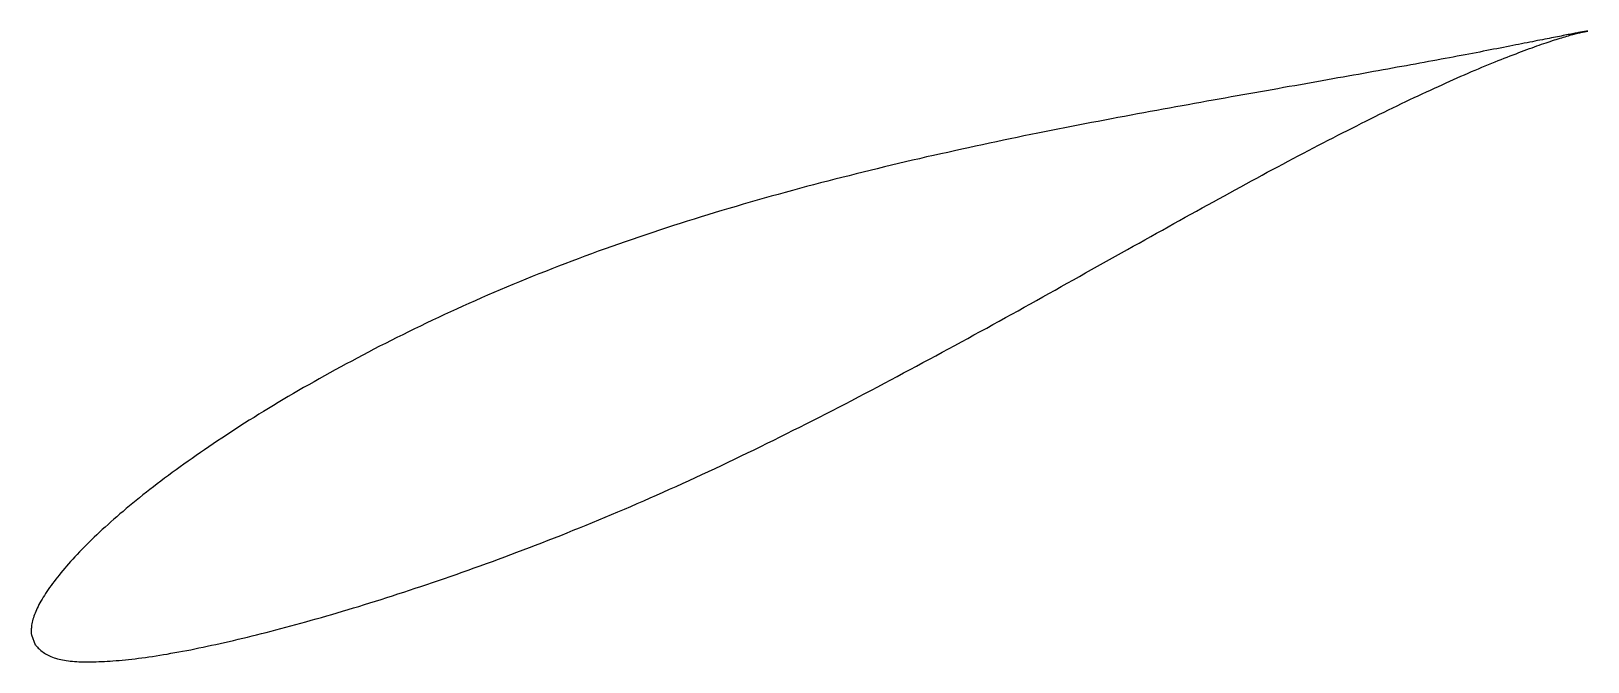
# Model space of a CAD drawing. Header units: metres. Extents: x -45 to 92, y -19 to 36.
import ezdxf

# ---------------------------------------------------------------- set-up
doc = ezdxf.new("R2010")
doc.units = ezdxf.units.M

msp = doc.modelspace()

# ---------------------------------------------------------------- linework, layer by layer
msp.add_lwpolyline([(91.6, 36.22), (91.59, 36.22), (91.58, 36.22), (91.57, 36.22), (91.55, 36.22), (91.52, 36.21), (91.49, 36.21), (91.46, 36.2), (91.41, 36.2), (91.37, 36.19), (91.31, 36.18), (91.25, 36.17), (91.19, 36.16), (91.12, 36.15), (91.04, 36.13), (90.96, 36.12), (90.87, 36.1), (90.78, 36.09), (90.68, 36.07), (90.58, 36.05), (90.47, 36.03), (90.36, 36.01), (90.24, 35.98), (90.11, 35.96), (89.98, 35.93), (89.85, 35.91), (89.71, 35.88), (89.56, 35.85), (89.41, 35.82), (89.25, 35.79), (89.09, 35.76), (88.92, 35.72), (88.74, 35.69), (88.57, 35.65), (88.38, 35.62), (88.19, 35.58), (88, 35.54), (87.8, 35.5), (87.59, 35.46), (87.38, 35.42), (87.16, 35.38), (86.94, 35.33), (86.72, 35.29), (86.48, 35.24), (86.25, 35.19), (86, 35.15), (85.76, 35.1), (85.5, 35.05), (85.25, 35), (84.98, 34.94), (84.72, 34.89), (84.44, 34.84), (84.17, 34.78), (83.88, 34.73), (83.59, 34.67), (83.3, 34.62), (83, 34.56), (82.7, 34.5), (82.39, 34.44), (82.08, 34.38), (81.76, 34.32), (81.44, 34.26), (81.11, 34.19), (80.78, 34.13), (80.44, 34.07), (80.09, 34), (79.75, 33.94), (79.4, 33.87), (79.04, 33.8), (78.68, 33.74), (78.31, 33.67), (77.94, 33.6), (77.56, 33.53), (77.18, 33.46), (76.8, 33.39), (76.41, 33.32), (76.02, 33.25), (75.62, 33.17), (75.22, 33.1), (74.81, 33.03), (74.4, 32.95), (73.98, 32.87), (73.56, 32.8), (73.14, 32.72), (72.71, 32.65), (72.27, 32.57), (71.84, 32.49), (71.4, 32.41), (70.95, 32.33), (70.5, 32.25), (70.05, 32.17), (69.59, 32.09), (69.13, 32.01), (68.66, 31.92), (68.19, 31.84), (67.72, 31.75), (67.24, 31.67), (66.76, 31.58), (66.28, 31.5), (65.79, 31.41), (65.3, 31.33), (64.8, 31.24), (64.3, 31.15), (63.8, 31.06), (63.29, 30.97), (62.78, 30.88), (62.27, 30.79), (61.75, 30.7), (61.23, 30.61), (60.71, 30.51), (60.18, 30.42), (59.65, 30.32), (59.12, 30.23), (58.59, 30.13), (58.05, 30.04), (57.51, 29.94), (56.96, 29.84), (56.41, 29.74), (55.86, 29.64), (55.31, 29.54), (54.75, 29.44), (54.2, 29.34), (53.64, 29.24), (53.07, 29.13), (52.51, 29.03), (51.94, 28.92), (51.37, 28.82), (50.79, 28.71), (50.22, 28.6), (49.64, 28.49), (49.06, 28.38), (48.48, 28.27), (47.89, 28.16), (47.3, 28.04), (46.72, 27.93), (46.13, 27.81), (45.53, 27.7), (44.94, 27.58), (44.34, 27.46), (43.75, 27.34), (43.15, 27.22), (42.54, 27.1), (41.94, 26.98), (41.34, 26.85), (40.73, 26.73), (40.13, 26.6), (39.52, 26.47), (38.91, 26.34), (38.3, 26.21), (37.68, 26.08), (37.07, 25.95), (36.46, 25.82), (35.84, 25.68), (35.23, 25.54), (34.61, 25.41), (33.99, 25.27), (33.37, 25.13), (32.75, 24.98), (32.13, 24.84), (31.51, 24.7), (30.89, 24.55), (30.27, 24.4), (29.65, 24.25), (29.03, 24.1), (28.41, 23.95), (27.78, 23.8), (27.16, 23.64), (26.54, 23.48), (25.91, 23.33), (25.29, 23.17), (24.67, 23.01), (24.04, 22.85), (23.42, 22.68), (22.8, 22.52), (22.17, 22.35), (21.55, 22.18), (20.93, 22.01), (20.31, 21.84), (19.69, 21.67), (19.07, 21.49), (18.45, 21.32), (17.83, 21.14), (17.21, 20.96), (16.59, 20.78), (15.97, 20.6), (15.35, 20.41), (14.74, 20.23), (14.12, 20.04), (13.51, 19.85), (12.9, 19.66), (12.29, 19.47), (11.68, 19.28), (11.07, 19.08), (10.46, 18.88), (9.85, 18.68), (9.25, 18.48), (8.64, 18.28), (8.04, 18.08), (7.44, 17.87), (6.84, 17.67), (6.25, 17.46), (5.65, 17.25), (5.06, 17.04), (4.46, 16.82), (3.87, 16.61), (3.29, 16.39), (2.7, 16.17), (2.12, 15.95), (1.53, 15.73), (0.95, 15.51), (0.37, 15.28), (-0.2, 15.05), (-0.78, 14.83), (-1.35, 14.6), (-1.92, 14.37), (-2.48, 14.13), (-3.05, 13.9), (-3.61, 13.66), (-4.17, 13.43), (-4.73, 13.19), (-5.28, 12.95), (-5.83, 12.71), (-6.38, 12.46), (-6.93, 12.22), (-7.47, 11.98), (-8.01, 11.73), (-8.55, 11.48), (-9.09, 11.24), (-9.62, 10.99), (-10.15, 10.74), (-10.68, 10.48), (-11.2, 10.23), (-11.72, 9.98), (-12.24, 9.73), (-12.76, 9.47), (-13.27, 9.22), (-13.78, 8.96), (-14.28, 8.7), (-14.79, 8.45), (-15.29, 8.19), (-15.78, 7.93), (-16.28, 7.67), (-16.77, 7.41), (-17.25, 7.15), (-17.74, 6.9), (-18.22, 6.64), (-18.7, 6.38), (-19.17, 6.11), (-19.64, 5.85), (-20.11, 5.59), (-20.57, 5.33), (-21.03, 5.07), (-21.49, 4.81), (-21.94, 4.55), (-22.39, 4.29), (-22.84, 4.02), (-23.28, 3.76), (-23.72, 3.5), (-24.15, 3.24), (-24.58, 2.98), (-25.01, 2.72), (-25.43, 2.46), (-25.85, 2.19), (-26.27, 1.93), (-26.68, 1.67), (-27.09, 1.41), (-27.49, 1.15), (-27.89, 0.89), (-28.28, 0.63), (-28.68, 0.37), (-29.06, 0.12), (-29.45, -0.14), (-29.83, -0.4), (-30.2, -0.66), (-30.57, -0.91), (-30.94, -1.17), (-31.3, -1.42), (-31.66, -1.68), (-32.02, -1.93), (-32.37, -2.18), (-32.71, -2.43), (-33.06, -2.68), (-33.39, -2.93), (-33.73, -3.18), (-34.06, -3.43), (-34.38, -3.68), (-34.7, -3.92), (-35.02, -4.17), (-35.33, -4.41), (-35.64, -4.65), (-35.94, -4.9), (-36.24, -5.14), (-36.53, -5.38), (-36.82, -5.61), (-37.1, -5.85), (-37.38, -6.09), (-37.66, -6.32), (-37.93, -6.56), (-38.2, -6.79), (-38.46, -7.02), (-38.71, -7.25), (-38.97, -7.48), (-39.21, -7.7), (-39.46, -7.93), (-39.69, -8.15), (-39.93, -8.37), (-40.16, -8.59), (-40.38, -8.81), (-40.6, -9.03), (-40.81, -9.25), (-41.02, -9.46), (-41.23, -9.67), (-41.43, -9.89), (-41.62, -10.1), (-41.81, -10.3), (-42, -10.51), (-42.18, -10.71), (-42.35, -10.91), (-42.52, -11.11), (-42.69, -11.31), (-42.85, -11.51), (-43.01, -11.7), (-43.16, -11.89), (-43.31, -12.08), (-43.45, -12.26), (-43.59, -12.45), (-43.72, -12.63), (-43.85, -12.81), (-43.97, -12.98), (-44.09, -13.16), (-44.21, -13.33), (-44.31, -13.5), (-44.42, -13.66), (-44.52, -13.83), (-44.61, -13.99), (-44.7, -14.15), (-44.79, -14.3), (-44.87, -14.46), (-44.94, -14.61), (-45.01, -14.76), (-45.07, -14.91), (-45.13, -15.05), (-45.19, -15.19), (-45.24, -15.33), (-45.28, -15.47), (-45.32, -15.6), (-45.36, -15.73), (-45.39, -15.86), (-45.41, -15.99), (-45.44, -16.11), (-45.45, -16.23), (-45.46, -16.34), (-45.47, -16.45), (-45.48, -16.55), (-45.48, -16.65), (-45.48, -16.74), (-45.47, -16.81), (-45.47, -16.88), (-45.46, -16.93), (-45.46, -16.97), (-45.11, -17.84), (-45.11, -17.85), (-45.09, -17.86), (-45.07, -17.89), (-45.03, -17.93), (-44.98, -17.99), (-44.92, -18.06), (-44.85, -18.14), (-44.78, -18.21), (-44.69, -18.29), (-44.61, -18.36), (-44.51, -18.44), (-44.42, -18.51), (-44.31, -18.58), (-44.21, -18.65), (-44.09, -18.71), (-43.98, -18.77), (-43.85, -18.83), (-43.73, -18.89), (-43.6, -18.94), (-43.46, -18.99), (-43.32, -19.03), (-43.17, -19.07), (-43.02, -19.11), (-42.87, -19.15), (-42.71, -19.18), (-42.55, -19.21), (-42.38, -19.24), (-42.2, -19.26), (-42.03, -19.28), (-41.84, -19.3), (-41.66, -19.32), (-41.46, -19.33), (-41.27, -19.34), (-41.07, -19.35), (-40.86, -19.35), (-40.65, -19.35), (-40.43, -19.35), (-40.21, -19.35), (-39.98, -19.35), (-39.75, -19.34), (-39.52, -19.33), (-39.28, -19.32), (-39.03, -19.31), (-38.78, -19.3), (-38.53, -19.28), (-38.27, -19.26), (-38, -19.24), (-37.74, -19.22), (-37.46, -19.19), (-37.18, -19.17), (-36.9, -19.14), (-36.61, -19.11), (-36.32, -19.07), (-36.03, -19.04), (-35.73, -19), (-35.42, -18.96), (-35.11, -18.91), (-34.8, -18.87), (-34.48, -18.82), (-34.16, -18.77), (-33.83, -18.71), (-33.5, -18.66), (-33.17, -18.6), (-32.83, -18.54), (-32.48, -18.48), (-32.14, -18.41), (-31.78, -18.34), (-31.43, -18.28), (-31.07, -18.2), (-30.71, -18.13), (-30.34, -18.05), (-29.97, -17.97), (-29.59, -17.89), (-29.21, -17.81), (-28.83, -17.73), (-28.44, -17.64), (-28.05, -17.55), (-27.65, -17.46), (-27.25, -17.36), (-26.85, -17.27), (-26.44, -17.17), (-26.03, -17.07), (-25.62, -16.97), (-25.2, -16.86), (-24.78, -16.75), (-24.35, -16.65), (-23.92, -16.53), (-23.49, -16.42), (-23.06, -16.3), (-22.62, -16.19), (-22.17, -16.07), (-21.73, -15.94), (-21.28, -15.82), (-20.83, -15.69), (-20.37, -15.56), (-19.91, -15.43), (-19.45, -15.3), (-18.99, -15.17), (-18.52, -15.03), (-18.05, -14.89), (-17.57, -14.75), (-17.09, -14.6), (-16.61, -14.46), (-16.13, -14.31), (-15.65, -14.16), (-15.16, -14), (-14.67, -13.85), (-14.17, -13.69), (-13.67, -13.53), (-13.18, -13.37), (-12.67, -13.21), (-12.17, -13.04), (-11.66, -12.87), (-11.15, -12.7), (-10.64, -12.53), (-10.13, -12.36), (-9.61, -12.18), (-9.09, -12), (-8.57, -11.82), (-8.05, -11.64), (-7.52, -11.45), (-6.99, -11.27), (-6.46, -11.08), (-5.93, -10.89), (-5.39, -10.69), (-4.86, -10.5), (-4.32, -10.3), (-3.78, -10.1), (-3.24, -9.9), (-2.7, -9.7), (-2.15, -9.49), (-1.6, -9.28), (-1.06, -9.07), (-0.51, -8.86), (0.04, -8.64), (0.6, -8.43), (1.15, -8.21), (1.71, -7.99), (2.26, -7.76), (2.82, -7.54), (3.38, -7.31), (3.94, -7.08), (4.5, -6.85), (5.06, -6.61), (5.63, -6.38), (6.19, -6.14), (6.76, -5.9), (7.32, -5.65), (7.89, -5.41), (8.46, -5.16), (9.03, -4.91), (9.6, -4.66), (10.16, -4.41), (10.74, -4.15), (11.31, -3.89), (11.88, -3.63), (12.45, -3.37), (13.02, -3.11), (13.59, -2.84), (14.17, -2.58), (14.74, -2.31), (15.31, -2.04), (15.89, -1.76), (16.46, -1.49), (17.04, -1.21), (17.61, -0.93), (18.19, -0.66), (18.76, -0.37), (19.34, -0.09), (19.91, 0.19), (20.49, 0.48), (21.06, 0.76), (21.63, 1.05), (22.21, 1.34), (22.78, 1.63), (23.36, 1.92), (23.93, 2.21), (24.5, 2.51), (25.08, 2.8), (25.65, 3.1), (26.22, 3.39), (26.8, 3.69), (27.37, 3.99), (27.94, 4.29), (28.51, 4.59), (29.08, 4.89), (29.65, 5.19), (30.22, 5.49), (30.79, 5.79), (31.35, 6.1), (31.92, 6.4), (32.49, 6.7), (33.05, 7.01), (33.62, 7.31), (34.18, 7.62), (34.74, 7.92), (35.31, 8.23), (35.87, 8.53), (36.43, 8.84), (36.99, 9.14), (37.54, 9.45), (38.1, 9.75), (38.66, 10.06), (39.21, 10.37), (39.76, 10.67), (40.32, 10.98), (40.87, 11.28), (41.42, 11.59), (41.96, 11.89), (42.51, 12.2), (43.06, 12.5), (43.6, 12.8), (44.14, 13.1), (44.68, 13.41), (45.22, 13.71), (45.76, 14.01), (46.3, 14.31), (46.83, 14.61), (47.37, 14.91), (47.9, 15.21), (48.43, 15.5), (48.95, 15.8), (49.48, 16.09), (50.01, 16.39), (50.53, 16.68), (51.05, 16.97), (51.57, 17.26), (52.09, 17.55), (52.6, 17.84), (53.11, 18.13), (53.62, 18.41), (54.13, 18.69), (54.64, 18.98), (55.14, 19.26), (55.65, 19.54), (56.15, 19.82), (56.65, 20.09), (57.14, 20.37), (57.64, 20.64), (58.13, 20.91), (58.62, 21.18), (59.1, 21.45), (59.59, 21.72), (60.07, 21.98), (60.55, 22.24), (61.03, 22.5), (61.5, 22.76), (61.97, 23.02), (62.44, 23.27), (62.91, 23.53), (63.37, 23.78), (63.84, 24.02), (64.3, 24.27), (64.75, 24.51), (65.2, 24.76), (65.66, 25), (66.1, 25.23), (66.55, 25.47), (66.99, 25.7), (67.43, 25.93), (67.87, 26.16), (68.3, 26.38), (68.73, 26.61), (69.16, 26.83), (69.58, 27.04), (70, 27.26), (70.42, 27.47), (70.84, 27.68), (71.25, 27.89), (71.66, 28.1), (72.06, 28.3), (72.47, 28.5), (72.86, 28.7), (73.26, 28.89), (73.65, 29.09), (74.04, 29.28), (74.43, 29.46), (74.81, 29.65), (75.19, 29.83), (75.56, 30.01), (75.93, 30.19), (76.3, 30.36), (76.66, 30.53), (77.02, 30.7), (77.38, 30.87), (77.73, 31.03), (78.08, 31.19), (78.43, 31.35), (78.77, 31.5), (79.11, 31.66), (79.44, 31.81), (79.77, 31.95), (80.1, 32.1), (80.42, 32.24), (80.74, 32.38), (81.05, 32.51), (81.36, 32.65), (81.67, 32.78), (81.97, 32.91), (82.27, 33.03), (82.56, 33.15), (82.85, 33.27), (83.14, 33.39), (83.42, 33.51), (83.69, 33.62), (83.97, 33.73), (84.24, 33.83), (84.5, 33.94), (84.76, 34.04), (85.01, 34.14), (85.27, 34.23), (85.51, 34.33), (85.75, 34.42), (85.99, 34.51), (86.22, 34.59), (86.45, 34.68), (86.68, 34.76), (86.89, 34.84), (87.11, 34.91), (87.32, 34.99), (87.52, 35.06), (87.72, 35.13), (87.92, 35.19), (88.11, 35.26), (88.29, 35.32), (88.48, 35.38), (88.65, 35.44), (88.82, 35.49), (88.99, 35.54), (89.15, 35.59), (89.31, 35.64), (89.46, 35.69), (89.61, 35.73), (89.75, 35.77), (89.88, 35.81), (90.02, 35.85), (90.14, 35.89), (90.26, 35.92), (90.38, 35.95), (90.49, 35.98), (90.6, 36.01), (90.7, 36.03), (90.79, 36.06), (90.88, 36.08), (90.97, 36.1), (91.05, 36.12), (91.12, 36.13), (91.19, 36.15), (91.26, 36.16), (91.31, 36.17), (91.37, 36.19), (91.41, 36.19), (91.46, 36.2), (91.49, 36.21), (91.52, 36.21), (91.55, 36.22), (91.57, 36.22), (91.58, 36.22), (91.59, 36.22), (91.6, 36.22)], close=True)

doc.saveas('drawing.dxf')
